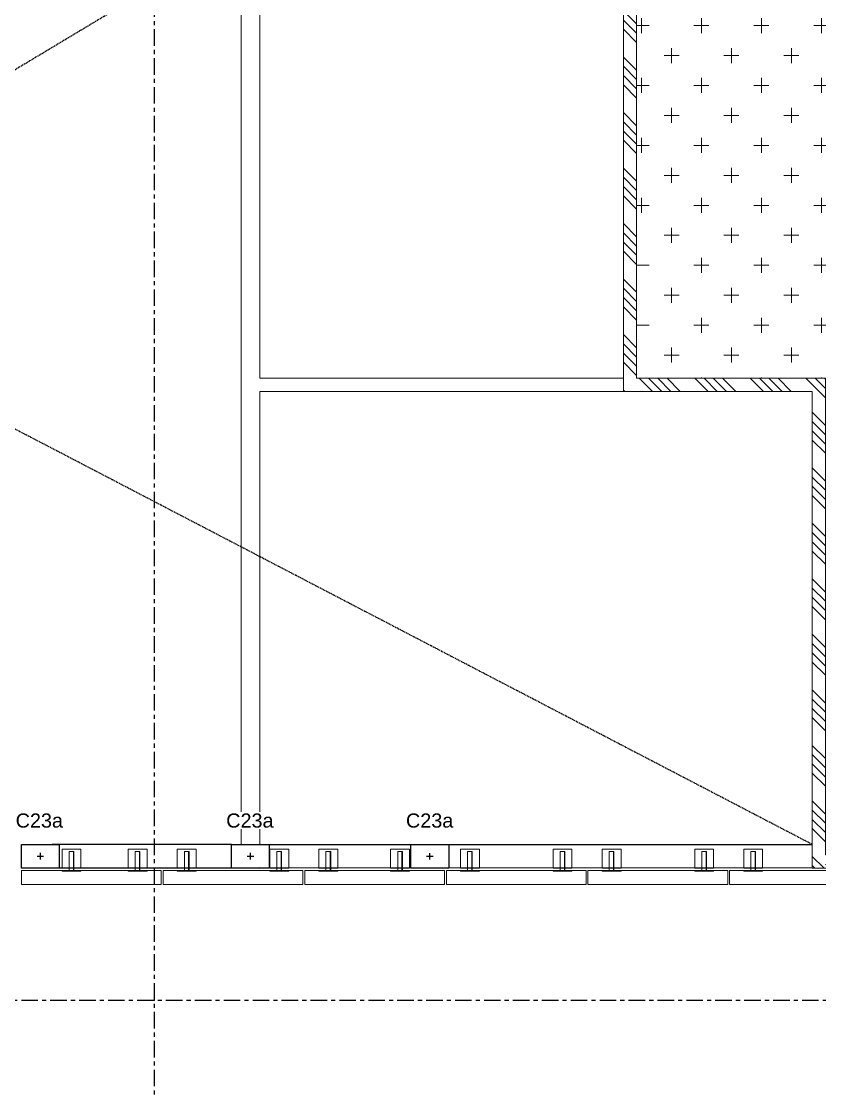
# Model space of a CAD drawing. Header units: millimetres. Extents: x 663313 to 1226001, y 1431724 to 1620898.
# Drawn here: x 911548 to 920001, y 1526342 to 1537712 of the extents above; entities that cross this region are included whole.
import ezdxf
from ezdxf.enums import TextEntityAlignment as Align

# ---------------------------------------------------------------- set-up
doc = ezdxf.new("R2010")
doc.units = ezdxf.units.MM
for name, pattern in [('CENTER', [50.800000000000004, 31.75, -6.35, 6.35, -6.35]), ('HIDDEN', [0.375, 0.25, -0.125]), ('TA_GL_000.70000', [1.925, 0.7, -0.175, 0.175, -0.175, 0.7]), ('XKITLINE00', [0]), ('XKITLINE02', [4, 2, -2])]:
    doc.linetypes.add(name, pattern=pattern)
for name, color, linetype in [('000 - 0_SYM_DWG_GRIDLINE_MAIN_COLOR_251', 7, 'Continuous'), ('000 - 0_SYM_DWG_SLOPE-SYM_TEXT_COLOR_3', 7, 'Continuous'), ('000 - GRID', 7, 'CENTER'), ('BR', 7, 'Continuous'), ('CVA044__', 7, 'Continuous'), ('DIM', 7, 'Continuous'), ('TEXT', 7, 'Continuous')]:
    doc.layers.add(name, color=color, linetype=linetype)
doc.layers.add('A-FLOR-E', color=7, linetype='Continuous', lineweight=9)
doc.layers.add('Part', color=7, linetype='Continuous', lineweight=0)
doc.styles.add('Arial', font='arial.ttf')
doc.styles.add('TA', font='', dxfattribs={"height": 4.5})
doc.styles.get('TA').set_extended_font_data('Cordia New')

# ---------------------------------------------------------------- blocks, each defined once
blk = doc.blocks.new('*U4785')
at = {"layer": '000 - 0_SYM_DWG_GRIDLINE_MAIN_COLOR_251', "color": 7, "linetype": 'ByBlock', "ltscale": 5}
blk.add_line((19.99999999999987, -1.485280471089071e-13), (-316.0000000047635, 1.673383112710831e-13), dxfattribs=at)
at = {"layer": '000 - 0_SYM_DWG_GRIDLINE_MAIN_COLOR_251', "color": 7}
blk.add_point((-296.0000000047638, 5.437431788301755e-14), dxfattribs=at)
at = {"color": 7, "style": 'TA', "flags": 1}
blk.add_attdef('LOCATION', (5.999999999999999, -6.000000000000001), '', height=4.5, rotation=270, dxfattribs=at)
at = {"layer": '000 - 0_SYM_DWG_SLOPE-SYM_TEXT_COLOR_3', "color": 7, "style": 'Arial'}
blk.add_attdef('GRID-HEAD', text='', height=4.000000000000001, rotation=269.9999999999951, dxfattribs=at).set_placement((41.249999985412, -2.263769370436935e-13), align=Align.MIDDLE_CENTER)
blk = doc.blocks.new('*U4786')
at = {"layer": '000 - 0_SYM_DWG_GRIDLINE_MAIN_COLOR_251', "color": 7, "linetype": 'ByBlock', "ltscale": 5}
blk.add_line((75.99999999999942, -2.764863893389731e-12), (-538.0000001488631, 2.821025884952372e-12), dxfattribs=at)
at = {"color": 7, "style": 'TA', "flags": 1}
blk.add_attdef('LOCATION', (5.999999999999999, -6.000000000000001), '', height=4.5, rotation=270, dxfattribs=at)
at = {"layer": '000 - 0_SYM_DWG_SLOPE-SYM_TEXT_COLOR_3', "color": 7, "style": 'Arial'}
blk.add_attdef('GRID-HEAD', text='', height=4.000000000000001, rotation=180, dxfattribs=at).set_placement((154.0914374121304, -1.023181539494544e-12), align=Align.MIDDLE_CENTER)
blk = doc.blocks.new('W-1-PP18-ST_ENT4_REV00_20260531-225107_LOPF_DIMS')
at = {"layer": '000 - GRID', "color": 7, "linetype": 'TA_GL_000.70000'}
for name, p, xscale, yscale, zscale, rotation in [('*U4785', (11999.99999602255, -0.3012062429916114), 50.00000000000044, 50.00000000000044, 50.00000000000044, 90), ('*U4786', (0, -14800.00000023842), 50.00000000000038, 50.00000000000038, 50.00000000000038, 180)]:
    blk.add_blockref(name, p, dxfattribs=dict(at, xscale=xscale, yscale=yscale, zscale=zscale, rotation=rotation))
blk = doc.blocks.new('C25')
at = {"layer": 'BR', "color": 7}
for p, q in [((-0.03428971997345798, 1.001963391900063e-05), (0.03428972073015757, 1.001986674964428e-05)), ((2.91038304567337e-11, 0.03429974056780338), (-8.731149137020111e-11, -0.03427970083430409))]:
    blk.add_line(p, q, dxfattribs=at)
at = {"layer": 'BR', "color": 7, "ltscale": 5}
blk.add_lwpolyline([(-0.1250000002037268, 0.2000100198201835), (0.1249999996798579, 0.2000100202858448), (0.1250000004947651, -0.1999899800866842), (-0.1249999999708962, -0.1999899800866842)], close=True, dxfattribs=at)
blk = doc.blocks.new('44')
at = {"layer": 'Part', "color": 7, "linetype": 'XKITLINE02', "lineweight": 0}
for p, q in [((19.98889996157936, 30.74127670121379), (19.78890001145169, 30.74127670121379)), ((19.98889996157936, 30.04062602680642), (19.78890001145169, 30.04062602680642)), ((19.98889996157936, 29.52062612678856), (19.78890001145169, 29.52062612678856)), ((19.98889996157936, 28.54062602680642), (19.78890001145169, 28.54062602680642)), ((19.98889996157936, 28.02062612678856), (19.78890001145169, 28.02062612678856)), ((19.98889996157936, 27.26068043324631), (19.78890001145169, 27.26068043324631)), ((19.98889996157936, 26.52062612678856), (19.78890001145169, 26.52062612678856)), ((19.98889996157936, 25.54062602680642), (19.78890001145169, 25.54062602680642)), ((19.98889996157936, 25.02062612678856), (19.78890001145169, 25.02062612678856)), ((19.98889996157936, 24.04062602692284), (19.78890001145169, 24.04062602692284)), ((19.98889996157936, 23.52062612678856), (19.78890001145169, 23.52062612678856))]:
    blk.add_line(p, q, dxfattribs=at)
at = {"layer": 'Part', "color": 7, "linetype": 'XKITLINE00', "lineweight": 0}
for points in [[(19.78890016139462, 31.2906219267752), (19.78890016139462, 29.81062187673524), (19.63890016125492, 29.81062187673524), (19.63890016125492, 31.2906219267752)], [(19.78890016139462, 29.7906219267752), (19.78890016139462, 28.31062187673524), (19.63890016125492, 28.31062187673524), (19.63890016125492, 29.7906219267752)], [(19.63890016125492, 26.81062187673524), (19.63890016125492, 28.2906219267752), (19.78890016139462, 28.2906219267752), (19.78890016139462, 26.81062187673524)], [(19.78890016139462, 26.7906219267752), (19.78890016139462, 25.31062187673524), (19.63890016125492, 25.31062187673524), (19.63890016125492, 26.7906219267752)], [(19.78890016139462, 25.2906219267752), (19.78890016139462, 23.81062187673524), (19.63890016125492, 23.81062187673524), (19.63890016125492, 25.2906219267752)], [(19.78890016139462, 23.7906219267752), (19.78890016139462, 22.31062187673524), (19.63890016125492, 22.31062187673524), (19.63890016125492, 23.7906219267752)]]:
    blk.add_lwpolyline(points, close=True, dxfattribs=at)
at = {"layer": 'Part', "color": 7, "linetype": 'HIDDEN', "lineweight": 0, "ltscale": 8}
for points in [[(19.78890001145169, 30.86127250106074), (19.77890011155955, 30.86127250106074), (19.77890011155955, 30.66127255116589), (19.78890001145169, 30.66127255116589)], [(19.78890001145169, 30.16062182665337), (19.77890011155955, 30.16062182665337), (19.77890011155955, 29.96062187675852), (19.78890001145169, 29.96062187675852)], [(19.78890001145169, 29.6406219266355), (19.77890011155955, 29.6406219266355), (19.77890011155955, 29.44062197674066), (19.78890001145169, 29.44062197674066)], [(19.78890001145169, 28.66062182665337), (19.77890011155955, 28.66062182665337), (19.77890011155955, 28.46062187675852), (19.78890001145169, 28.46062187675852)], [(19.78890001145169, 28.1406219266355), (19.77890011155955, 28.1406219266355), (19.77890011155955, 27.94062197674066), (19.78890001145169, 27.94062197674066)], [(19.78890001145169, 27.38067623309325), (19.77890011155955, 27.38067623309325), (19.77890011155955, 27.18067628319841), (19.78890001145169, 27.18067628319841)], [(19.78890001145169, 26.6406219266355), (19.77890011155955, 26.6406219266355), (19.77890011155955, 26.44062197674066), (19.78890001145169, 26.44062197674066)], [(19.78890001145169, 25.66062182665337), (19.77890011155955, 25.66062182665337), (19.77890011155955, 25.46062187675852), (19.78890001145169, 25.46062187675852)], [(19.78890001145169, 25.1406219266355), (19.77890011155955, 25.1406219266355), (19.77890011155955, 24.94062197674066), (19.78890001145169, 24.94062197674066)], [(19.78890001145169, 24.16062182676978), (19.77890011155955, 24.16062182676978), (19.77890011155955, 23.96062187687494), (19.78890001145169, 23.96062187687494)], [(19.78890001145169, 23.6406219266355), (19.77890011155955, 23.6406219266355), (19.77890011155955, 23.44062197674066), (19.78890001145169, 23.44062197674066)]]:
    blk.add_lwpolyline(points, dxfattribs=at)
for points in [[(19.81389991147421, 30.66127255116589), (20.01390001131199, 30.66127255116589), (20.01390001131199, 30.86127250106074), (19.81389991147421, 30.86127250106074)], [(19.81389991147421, 29.96062187675852), (20.01390001131199, 29.96062187675852), (20.01390001131199, 30.16062182665337), (19.81389991147421, 30.16062182665337)], [(19.81389991147421, 29.44062197674066), (20.01390001131199, 29.44062197674066), (20.01390001131199, 29.6406219266355), (19.81389991147421, 29.6406219266355)], [(19.81389991147421, 28.46062187675852), (20.01390001131199, 28.46062187675852), (20.01390001131199, 28.66062182665337), (19.81389991147421, 28.66062182665337)], [(19.81389991147421, 27.94062197674066), (20.01390001131199, 27.94062197674066), (20.01390001131199, 28.1406219266355), (19.81389991147421, 28.1406219266355)], [(19.81389991147421, 27.18067628319841), (20.01390001131199, 27.18067628319841), (20.01390001131199, 27.38067623309325), (19.81389991147421, 27.38067623309325)], [(19.81389991147421, 26.44062197674066), (20.01390001131199, 26.44062197674066), (20.01390001131199, 26.6406219266355), (19.81389991147421, 26.6406219266355)], [(19.81389991147421, 25.46062187675852), (20.01390001131199, 25.46062187675852), (20.01390001131199, 25.66062182665337), (19.81389991147421, 25.66062182665337)], [(19.81389991147421, 24.94062197674066), (20.01390001131199, 24.94062197674066), (20.01390001131199, 25.1406219266355), (19.81389991147421, 25.1406219266355)], [(19.81389991147421, 23.96062187687494), (20.01390001131199, 23.96062187687494), (20.01390001131199, 24.16062182676978), (19.81389991147421, 24.16062182676978)], [(19.81389991147421, 23.44062197674066), (20.01390001131199, 23.44062197674066), (20.01390001131199, 23.6406219266355), (19.81389991147421, 23.6406219266355)]]:
    blk.add_lwpolyline(points, close=True, dxfattribs=at)
at = {"layer": 'Part', "color": 7, "linetype": 'XKITLINE02', "lineweight": 0}
for points in [[(19.78890001145169, 30.73627675115131), (19.98889996157936, 30.73627675115131), (19.98889996157936, 30.78627670113929), (19.78890001145169, 30.78627670113929)], [(19.78890001145169, 30.03562607674394), (19.98889996157936, 30.03562607674394), (19.98889996157936, 30.08562602673192), (19.78890001145169, 30.08562602673192)], [(19.78890001145169, 29.51562617672607), (19.98889996157936, 29.51562617672607), (19.98889996157936, 29.56562612671405), (19.78890001145169, 29.56562612671405)], [(19.78890001145169, 28.53562607674394), (19.98889996157936, 28.53562607674394), (19.98889996157936, 28.58562602673192), (19.78890001145169, 28.58562602673192)], [(19.78890001145169, 28.01562617672607), (19.98889996157936, 28.01562617672607), (19.98889996157936, 28.06562612671405), (19.78890001145169, 28.06562612671405)], [(19.78890001145169, 27.25568048318382), (19.98889996157936, 27.25568048318382), (19.98889996157936, 27.3056804331718), (19.78890001145169, 27.3056804331718)], [(19.78890001145169, 26.51562617672607), (19.98889996157936, 26.51562617672607), (19.98889996157936, 26.56562612671405), (19.78890001145169, 26.56562612671405)], [(19.78890001145169, 25.53562607674394), (19.98889996157936, 25.53562607674394), (19.98889996157936, 25.58562602673192), (19.78890001145169, 25.58562602673192)], [(19.78890001145169, 25.01562617672607), (19.98889996157936, 25.01562617672607), (19.98889996157936, 25.06562612671405), (19.78890001145169, 25.06562612671405)], [(19.78890001145169, 24.03562607686035), (19.98889996157936, 24.03562607686035), (19.98889996157936, 24.08562602684833), (19.78890001145169, 24.08562602684833)], [(19.78890001145169, 23.51562617672607), (19.98889996157936, 23.51562617672607), (19.98889996157936, 23.56562612671405), (19.78890001145169, 23.56562612671405)]]:
    blk.add_lwpolyline(points, dxfattribs=at)
blk = doc.blocks.new('W-1-PP18-ST_ENT4_REV00_20260531-225334_LOPF_PL')
at = {"layer": 'A-FLOR-E'}
h = blk.add_hatch(dxfattribs=at)
h.set_pattern_fill('CROSS', scale=50, angle=2.544443745170813e-14)
h.set_pattern_definition([(0, (-663607876.3627089, -1524781034.102207), (317.4999999999999, 317.5000000000001), [158.75, -476.2500000000001]), (90, (-663607796.9877089, -1524781113.477207), (-317.5000000000001, 317.4999999999999), [158.75, -476.2500000000001])])
h.paths.add_polyline_path([(19109.67572266294, -8209.998295545578), (19109.77585810854, -13360.23649835587), (23991.60852891637, -13360.35403561592), (23967.62319797708, -1699.93278336525), (16485.04183465673, -1700.106406450272), (16485.00534266664, -3484.998542547226), (17110.03803891374, -3485.013758420944), (17109.82447344495, -8210.001704216003)])
at = {"layer": 'TEXT'}
h = blk.add_hatch(dxfattribs=at)
h.set_pattern_fill('ANSI34', scale=21.83100767730448, angle=389.6127377210304)
h.set_pattern_definition([(314.9986051339039, (31061.47735149099, -20146.6144387722), (294.0792195837633, 294.0649012116099), []), (314.9986051339039, (31061.47496527864, -20244.63850140572), (294.0792195837633, 294.0649012116099), []), (314.9986051339039, (31061.47257894708, -20342.66256356239), (294.0792195837633, 294.0649012116099), []), (314.9986051339039, (31061.4701922579, -20440.68684458733), (294.0792195837633, 294.0649012116099), [])])
h.paths.add_polyline_path([(21249.94820505811, -1450.035531044006), (21249.94479686453, -1590.035425424576), (24079.24457461073, -1590.10430264473), (24079.24780446722, -1450.104571580887)], flags=17)
h.paths.add_polyline_path([(18499.6206304474, -1589.968467473984), (18499.62403887941, -1449.96824836731), (16347.69064563944, -1449.915811061859), (16347.68723792268, -1589.916080474854)])
h.paths.add_polyline_path([(18499.62403864099, -1449.968276023865), (18499.6206304474, -1589.968468427658), (21249.94479662611, -1590.035424232483), (21249.94820505811, -1450.035329341888)], flags=17)
h.paths.add_polyline_path([(24220.23289519979, -1449.941145420074), (24080.23151392175, -1449.933311700821), (24079.94162804319, -13260.01345682144), (19109.71661991312, -13259.91148161888), (19109.70321542455, -8210.032585859299), (17109.79698044492, -8209.967413663864), (17110.03803974821, -3485.013758182526), (16485.30375081731, -3484.998548269272), (16485.04183465673, -1575.001703977585), (16345.04183477594, -1574.998296260834), (16345.00248033239, -3624.994485378265), (16970.03463155462, -3625.010350465775), (16969.92338592245, -8349.970825195312), (18969.83858114912, -8350.029174804688), (18969.71785885526, -13399.8987364769), (24219.93940312101, -13400.01195311546)])
at = {"layer": 'DIM', "color": 7, "linetype": 'HIDDEN', "ltscale": 50}
for p, q in [((-3080.339419181808, -13099.96226859093), (16344.6189981146, -1449.916001558304)), ((18969.7757754965, -13150.47288060188), (-2309.34733026789, -2059.47854757309))]:
    blk.add_line(p, q, dxfattribs=at)
at = {"layer": 'DIM', "color": 7}
blk.add_line((18969.77943331434, -13399.94411706924), (13119.65849346353, -13399.80169510841), dxfattribs=at)
for points in [[(12819.94900256826, -13150.23481488228), (10919.66335851385, -13150.30020427704)], [(13119.33707923128, -13150.19149470329), (18969.7757754965, -13150.47288060188)], [(12819.94291705324, -13400.23481488228), (10919.65727323724, -13400.30020427704)]]:
    blk.add_lwpolyline(points, dxfattribs=at)
at = {"layer": 'Part', "color": 7, "linetype": 'XKITLINE00', "lineweight": 0}
for points in [[(18969.77943331434, -13399.94411706924), (18969.77699786855, -8350), (16969.72319812013, -8350), (16969.72319812013, -3624.864799976349), (16344.6189981146, -3624.86479973793), (16344.6189981146, -1449.916001558304)], [(16346.84941441251, -1449.985752820969), (24217.62339824869, -1450), (24217.62583321764, -13399.96651744843), (18969.77943331434, -13399.94411706924)]]:
    blk.add_lwpolyline(points, dxfattribs=at)
for points in [[(17109.72319800092, -8209.999999761581), (17109.72319823934, -3484.864799976349), (16484.61899823381, -3484.864800214767), (16484.61899823381, -1589.977998495102), (24077.62339812948, -1589.999601602554), (24077.62583309843, -13259.96591949463), (19109.77943319513, -13259.9447145462), (19109.77699798776, -8209.999999761581)], [(12919.99999621906, -13150.23139120918), (12919.99999621906, -3425.584927744931), (16344.6189981146, -3425.584927744931), (16344.6189981146, -3625.572284318507), (13119.98735279264, -3625.572284318507), (13119.98735279264, -8209.999999999534), (16969.99999611895, -8209.999999999767), (16969.99999611895, -8350), (13119.98735279264, -8349.999999999302), (13119.98735279264, -13150.23139120918)]]:
    blk.add_lwpolyline(points, close=True, dxfattribs=at)
at = {"layer": 'DIM', "color": 7, "xscale": 1000, "yscale": 1000, "zscale": 1000, "rotation": 89.99860517248617}
for p in [(10794.67033786012, -13275.17964959145), (13019.95597976877, -13275.2338244915), (14919.67155725195, -13275.28007316589)]:
    blk.add_blockref('C25', p, dxfattribs=at)
at = {"layer": 'CVA044__', "color": 7, "char_height": 149.9999999998653, "attachment_point": 5, "style": 'Arial', "bg_fill": 3, "box_fill_scale": 1.1, "bg_fill_color": 256, "bg_fill_true_color": 13158600, "bg_fill_transparency": 0}
for insert in [(10783.65942043497, -12898.06174683571), (13013.79401845171, -12898.06174683571), (14917.66319948866, -12898.06174683571)]:
    blk.add_mtext('\\A1;C23a', dxfattribs=dict(at, insert=insert))
at = {"color": 7, "xscale": 1000.000000000001, "yscale": 1000.000000000001, "zscale": 1000.000000000001, "rotation": 90}
blk.add_blockref('44', (41885.61977786256, -33213.90015912056), dxfattribs=at)

msp = doc.modelspace()

# ---------------------------------------------------------------- block references
at = {"layer": 'DIM', "color": 7}
msp.add_blockref('W-1-PP18-ST_ENT4_REV00_20260531-225107_LOPF_DIMS', (900953.678414464, 1542142.005420806), dxfattribs=at)

# ---------------------------------------------------------------- next in the draw order: block references
msp.add_blockref('W-1-PP18-ST_ENT4_REV00_20260531-225334_LOPF_PL', (900953.678414464, 1542142.005420806), dxfattribs=at)

doc.saveas('drawing.dxf')
